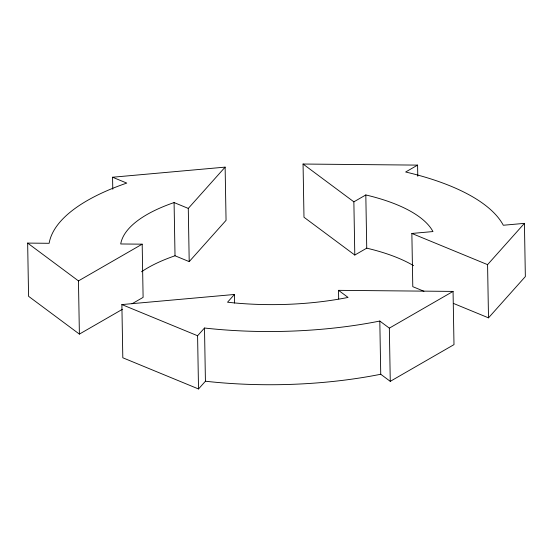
<?xml version="1.0" encoding="UTF-8"?>
<svg xmlns="http://www.w3.org/2000/svg" width="553" height="553" viewBox="0 0 553 553"><rect width="100%" height="100%" fill="white"/><g stroke="black" fill="none" stroke-linecap="round" stroke-linejoin="round"><path stroke-width="0.83" d="M141.485 271.786A157.84 59.13 -1 0 1 175.018 255.776L189.209 261.624L188.283 208.412L225.126 167.13L112.57 177.23L112.777 189.244M189.209 261.624L226.059 220.336L225.126 167.13M234.59 303.058L234.437 294.473L121.874 304.572L122.807 357.777L198.52 388.966L197.587 335.754L204.499 328.019A229.585 86.005 -1 0 0 379.807 321.051L389.34 328.136L390.266 381.349L453.992 344.623L453.059 291.41L338.526 290.339L338.678 298.917M234.437 294.473L227.532 302.214A157.84 59.13 -1 0 0 348.058 297.424L338.526 290.339M198.52 388.966L205.426 381.224L204.499 328.019M453.432 303.41L488.506 317.851L487.573 264.645L524.424 223.364L503.313 225.251A229.585 86.005 -1 0 0 405.646 171.997L417.591 165.112L417.785 176.269M488.506 317.851L525.35 276.569L524.424 223.364M122.365 309.334L79.39 334.102L78.457 280.896L142.183 244.17L143.109 297.383L132.001 303.784M413.561 265.668A157.84 59.13 -1 0 0 366.743 248.159L354.798 255.044L353.865 201.838L365.816 194.953A157.84 59.13 -1 0 1 432.964 231.562L411.861 233.456L412.787 286.668L423.944 291.265M389.34 328.136L453.059 291.41M354.798 255.044L303.984 217.246L303.058 164.034L417.591 165.112M79.39 334.102L28.576 296.304L27.65 243.092L49.127 243.299A229.585 86.005 -1 0 1 126.761 183.078L112.57 177.23M142.183 244.17L120.706 243.97A157.84 59.13 -1 0 1 174.084 202.564L188.283 208.412M411.861 233.456L487.573 264.645M121.874 304.572L197.587 335.754M303.058 164.034L353.865 201.838M205.426 381.224A229.585 86.005 -1 0 0 380.74 374.257L390.266 381.349M27.65 243.092L78.457 280.896M379.807 321.051L380.74 374.257M365.816 194.953L366.743 248.159M174.084 202.564L175.018 255.776"/></g></svg>
